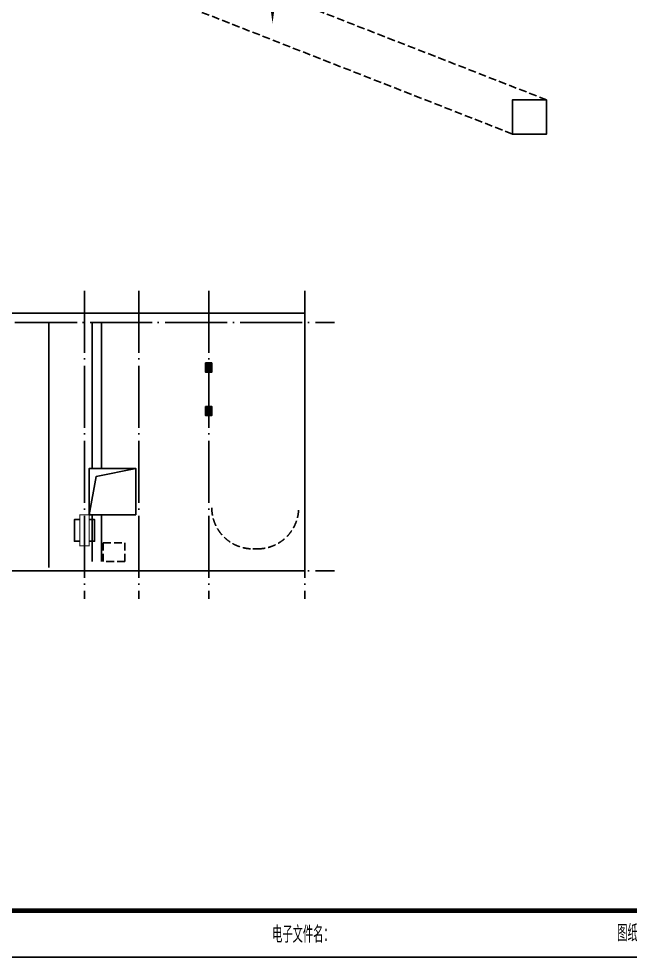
# Model space of a CAD drawing. Extents: x -1041549 to 749950, y -354245 to 17554.
# Drawn here: x -86593 to -66887, y -173636 to -143382 of the extents above; entities that cross this region are included whole.
import ezdxf

# ---------------------------------------------------------------- set-up
doc = ezdxf.new("R2010")
doc.units = 0
doc.header["$LTSCALE"] = 1000
doc.header["$MEASUREMENT"] = 0
doc.linetypes.add('DASH', pattern=[0.35, 0.25, -0.1])
doc.linetypes.add('DOTE', pattern=[2.42, 2, -0.2, 0.02, -0.2])
for name, color, linetype in [('14', 1, 'Continuous'), ('DIM_SYMB', 3, 'Continuous'), ('DIM_消防', 3, 'Continuous'), ('DOTE', 1, 'Continuous'), ('PUB_TITLE', 4, 'Continuous')]:
    doc.layers.add(name, color=color, linetype=linetype)
doc.styles.add('hztxt', font='romand_pkpm', dxfattribs={"bigfont": 'gbcbig'})

# ---------------------------------------------------------------- blocks, each defined once
blk = doc.blocks.new('$titleblk$00000212')
at = {"layer": '14', "style": 'hztxt', "width": 0.85}
for s, p in [('电子文件名：', (-198.31, 0.78)), ('图纸版权属设计单位所有，未经许可，外人及外单位不得翻印复制作为其他工程之用。', (-124.17, 1.07))]:
    blk.add_text(s, height=3.6, rotation=359.9997, dxfattribs=at).set_placement(p)
blk = doc.blocks.new('A$Ce58e362c')
at = {"layer": 'PUB_TITLE', "xscale": 150, "yscale": 150, "zscale": 150}
blk.add_blockref('$titleblk$00000212', (29680, -76), dxfattribs=at)

msp = doc.modelspace()

# ---------------------------------------------------------------- linework, layer by layer
for p, q in [((-85622.9, -153176.6), (-85622.9, -161076.6)), ((-84222.9, -153176.6), (-84222.9, -157876.6)), ((-83922.9, -153176.6), (-83922.9, -157876.6)), ((-84222.9, -159376.6), (-84222.9, -160876.6)), ((-83922.9, -159376.6), (-83922.9, -160876.6))]:
    msp.add_line(p, q)
at = {"color": 8, "linetype": 'DASH'}
msp.add_line((-78897.9, -160471.6), (-79047.9, -160471.6), dxfattribs=at)
for points in [[(-69581.2, -145997.6), (-82972.9, -140769.9)], [(-70681.2, -147097.6), (-84022.9, -141869.9)], [(-83172.9, -160876.6), (-83872.9, -160876.6), (-83872.9, -160276.6), (-83172.9, -160276.6), (-83172.9, -160876.6)]]:
    msp.add_lwpolyline(points, dxfattribs=at)
for points in [[(-69581.2, -145997.6), (-70681.2, -145997.6), (-70681.2, -147097.6), (-69581.2, -147097.6)], [(-77372.9, -152876.6), (-100467.1, -152876.6), (-100467.1, -161176.6), (-77372.9, -161176.6)], [(-80572.9, -154476.6), (-80372.9, -154476.6), (-80372.9, -154776.6), (-80572.9, -154776.6)], [(-80572.9, -155876.6), (-80372.9, -155876.6), (-80372.9, -156176.6), (-80572.9, -156176.6)], [(-82822.9, -159376.6), (-84322.9, -159376.6), (-84322.9, -157876.6), (-82822.9, -157876.6)]]:
    msp.add_lwpolyline(points, close=True)
msp.add_lwpolyline([(-84322.9, -159376.6), (-84094.7, -158137.2), (-82822.9, -157876.6)])
for centre, start, end in [((-79047.9, -159146.6), 179.99991, 270), ((-78897.9, -159146.6), 270, 0.00009)]:
    msp.add_arc(centre, 1325, start, end, dxfattribs=at)
for points in [[(-80572.9, -154476.6), (-80372.9, -154476.6), (-80572.9, -154776.6), (-80372.9, -154776.6)], [(-80572.9, -155876.6), (-80372.9, -155876.6), (-80572.9, -156176.6), (-80372.9, -156176.6)]]:
    msp.add_solid(points)
at = {"layer": 'DIM_SYMB'}
msp.add_lwpolyline([(-78415.4, -141409, 0, 0, 0), (-78415.4, -143531.9, 0, 120, 0), (-78415.4, -143081.9, 0, 0, 0)], format="xyseb", dxfattribs=at)
at = {"layer": 'DIM_消防', "color": 4, "const_width": 30}
msp.add_lwpolyline([(-84322.9, -160376.6), (-84322.9, -159376.6), (-84622.9, -159376.6), (-84622.9, -160376.6)], close=True, dxfattribs=at)
at = {"layer": 'DIM_消防', "color": 2}
for points in [[(-84622.5, -160226.6), (-84797.9, -160226.6), (-84797.9, -159526.6), (-84622.9, -159526.6)], [(-84322.9, -160226.6), (-84147.5, -160226.6), (-84147.5, -159526.6), (-84322.5, -159526.6)]]:
    msp.add_lwpolyline(points, dxfattribs=at)
at = {"layer": 'DOTE', "linetype": 'DOTE'}
for p, q in [((-84472.9, -152147.6), (-84472.9, -162076.6)), ((-84472.9, -152147.6), (-84472.9, -162076.6)), ((-82722.9, -152147.6), (-82722.9, -162076.6)), ((-80472.9, -152147.6), (-80472.9, -162076.6)), ((-77372.9, -152147.6), (-77372.9, -162076.6)), ((-101235.4, -153176.6), (-76423, -153176.6)), ((-101235.4, -161176.6), (-76423, -161176.6))]:
    msp.add_line(p, q, dxfattribs=at)
at = {"layer": 'PUB_TITLE'}
msp.add_lwpolyline([(-204830.6, -173635.6), (-47180.6, -173635.6), (-47180.6, -84535.6), (-204830.6, -84535.6)], close=True, dxfattribs=at)
at = {"layer": 'PUB_TITLE', "const_width": 150}
msp.add_lwpolyline([(-201080.6, -172135.6), (-48680.6, -172135.6), (-48680.6, -86035.6), (-201080.6, -86035.6)], close=True, dxfattribs=at)

# ---------------------------------------------------------------- block references
msp.add_blockref('A$Ce58e362c', (-78360.6, -173211.2))

doc.saveas('drawing.dxf')
